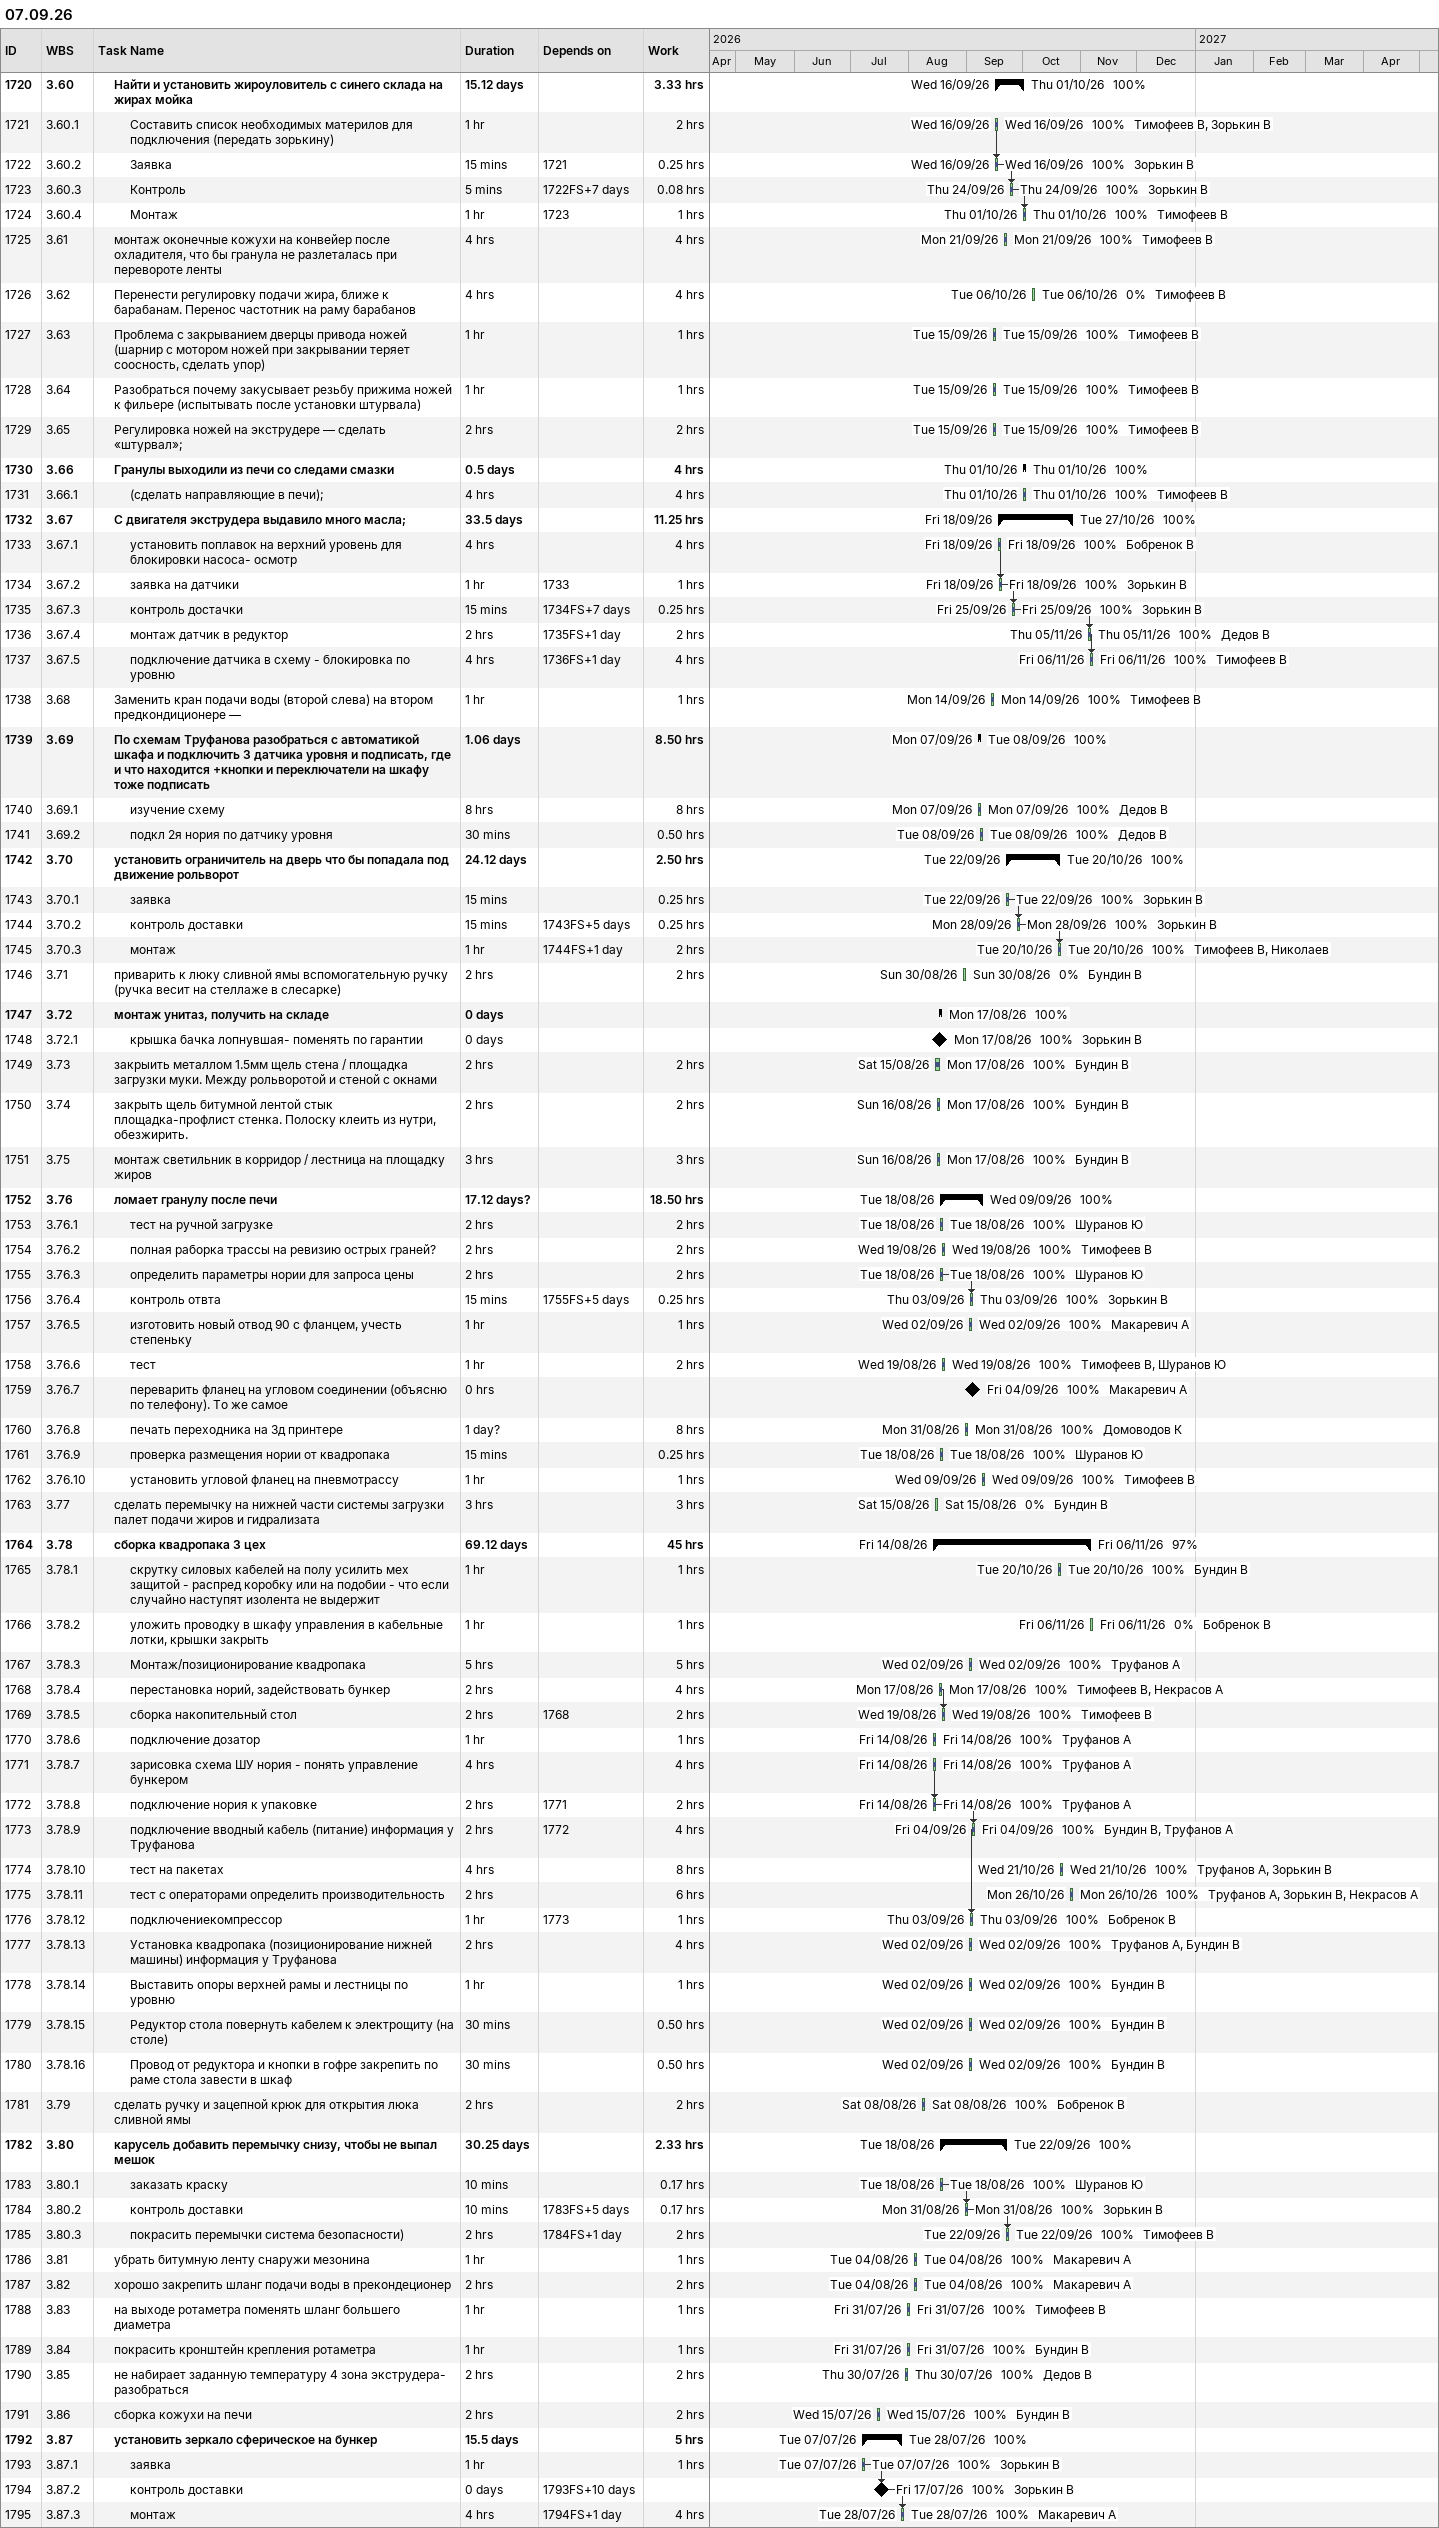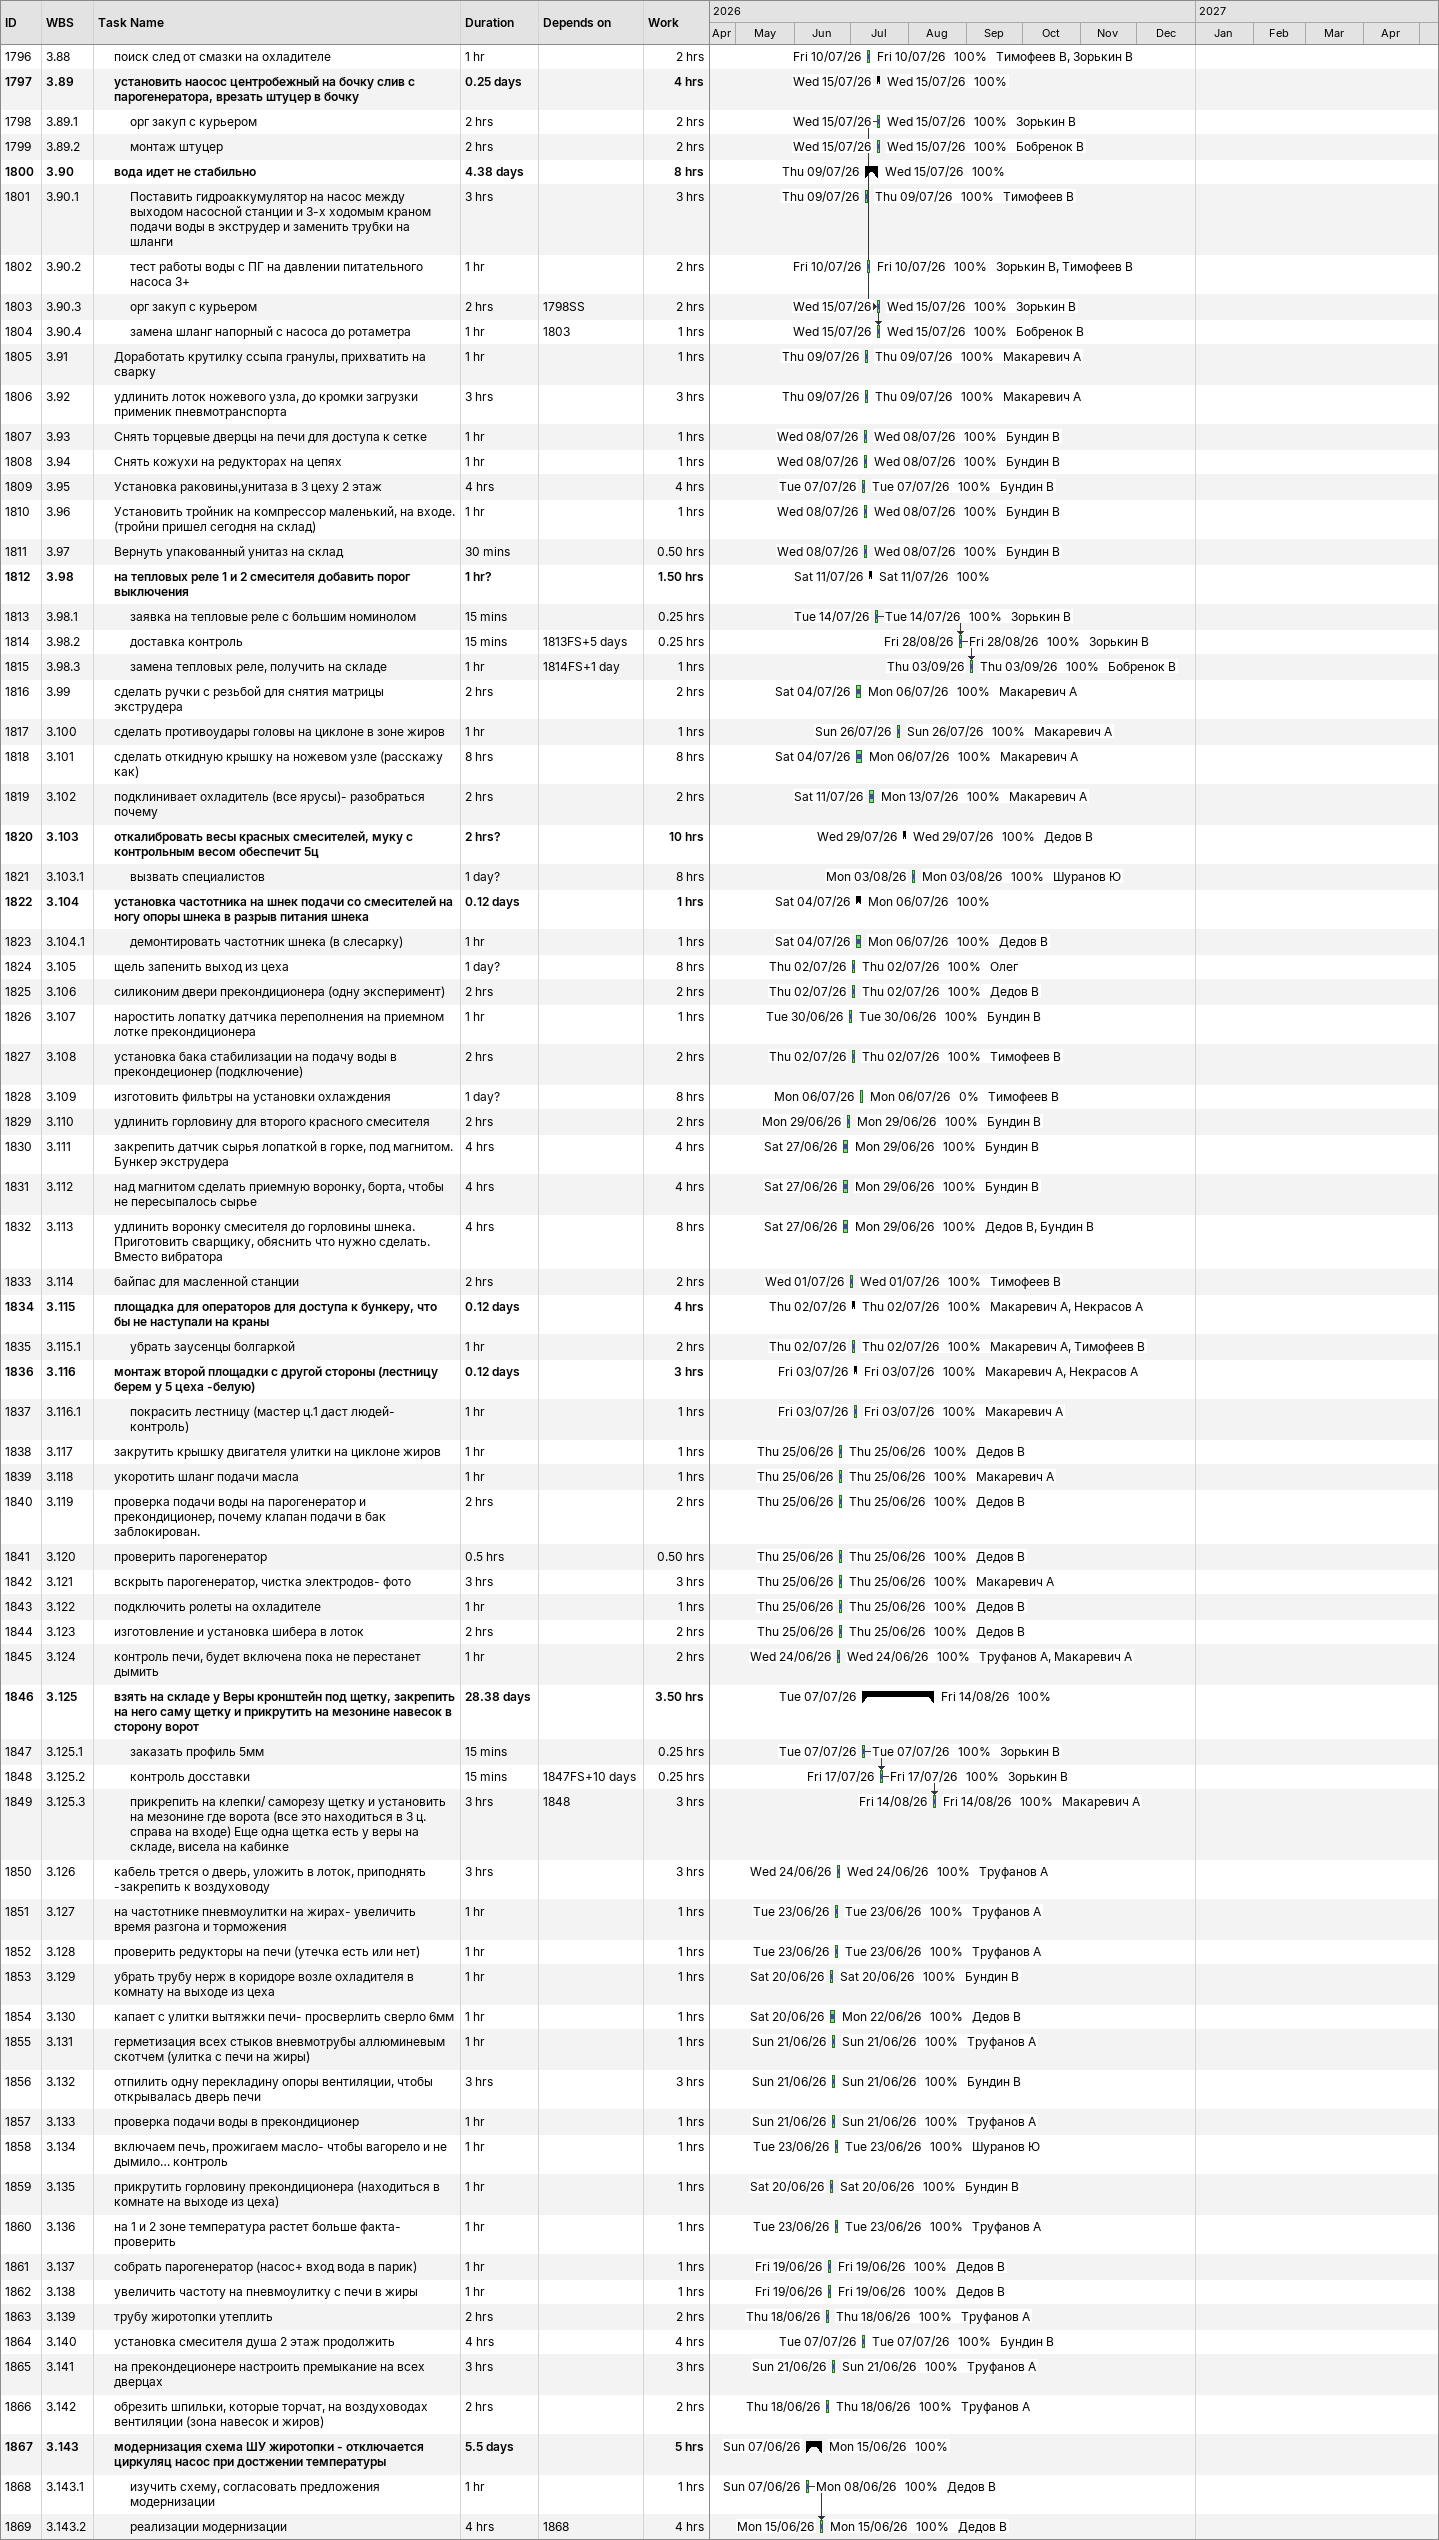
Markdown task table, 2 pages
07.09.26

| ID | WBS | Task | Duration | Start | Finish | Predecessors | Resources | % complete | Work (h) |
|---|---|---|---|---|---|---|---|---|---|
| 1720 | 3.60 | **Найти и установить жироуловитель с синего склада на жирах мойка** | 15.12d | 2026-09-16 | 2026-10-01 |  |  | 100 | 3.33 |
| 1721 | 3.60.1 | Составить список необходимых материлов для подключения (передать зорькину) | 1h | 2026-09-16 | 2026-09-16 |  | Тимофеев В, Зорькин В | 100 | 2 |
| 1722 | 3.60.2 | Заявка | 15min | 2026-09-16 | 2026-09-16 | 1721 | Зорькин В | 100 | 0.25 |
| 1723 | 3.60.3 | Контроль | 5min | 2026-09-24 | 2026-09-24 | 1722FS+7d | Зорькин В | 100 | 0.08 |
| 1724 | 3.60.4 | Монтаж | 1h | 2026-10-01 | 2026-10-01 | 1723 | Тимофеев В | 100 | 1 |
| 1725 | 3.61 | монтаж оконечные кожухи на конвейер после охладителя, что бы гранула не разлеталась при перевороте ленты | 4h | 2026-09-21 | 2026-09-21 |  | Тимофеев В | 100 | 4 |
| 1726 | 3.62 | Перенести регулировку подачи жира, ближе к барабанам. Перенос частотник на раму барабанов | 4h | 2026-10-06 | 2026-10-06 |  | Тимофеев В | 0 | 4 |
| 1727 | 3.63 | Проблема с закрыванием дверцы привода ножей (шарнир с мотором ножей при закрывании теряет соосность, сделать упор) | 1h | 2026-09-15 | 2026-09-15 |  | Тимофеев В | 100 | 1 |
| 1728 | 3.64 | Разобраться почему закусывает резьбу прижима ножей к фильере (испытывать после установки штурвала) | 1h | 2026-09-15 | 2026-09-15 |  | Тимофеев В | 100 | 1 |
| 1729 | 3.65 | Регулировка ножей на экструдере — сделать «штурвал»; | 2h | 2026-09-15 | 2026-09-15 |  | Тимофеев В | 100 | 2 |
| 1730 | 3.66 | **Гранулы выходили из печи со следами смазки** | 0.5d | 2026-10-01 | 2026-10-01 |  |  | 100 | 4 |
| 1731 | 3.66.1 | (сделать направляющие в печи); | 4h | 2026-10-01 | 2026-10-01 |  | Тимофеев В | 100 | 4 |
| 1732 | 3.67 | **С двигателя экструдера выдавило много масла;** | 33.5d | 2026-09-18 | 2026-10-27 |  |  | 100 | 11.25 |
| 1733 | 3.67.1 | установить поплавок на верхний уровень для блокировки насоса- осмотр | 4h | 2026-09-18 | 2026-09-18 |  | Бобренок В | 100 | 4 |
| 1734 | 3.67.2 | заявка на датчики | 1h | 2026-09-18 | 2026-09-18 | 1733 | Зорькин В | 100 | 1 |
| 1735 | 3.67.3 | контроль достачки | 15min | 2026-09-25 | 2026-09-25 | 1734FS+7d | Зорькин В | 100 | 0.25 |
| 1736 | 3.67.4 | монтаж датчик в редуктор | 2h | 2026-11-05 | 2026-11-05 | 1735FS+1d | Дедов В | 100 | 2 |
| 1737 | 3.67.5 | подключение датчика в схему - блокировка по уровню | 4h | 2026-11-06 | 2026-11-06 | 1736FS+1d | Тимофеев В | 100 | 4 |
| 1738 | 3.68 | Заменить кран подачи воды (второй слева) на втором предкондиционере — | 1h | 2026-09-14 | 2026-09-14 |  | Тимофеев В | 100 | 1 |
| 1739 | 3.69 | **По схемам Труфанова разобраться с автоматикой шкафа и подключить 3 датчика уровня и подписать, где и что находится +кнопки и переключатели на шкафу тоже подписать** | 1.06d | 2026-09-07 | 2026-09-08 |  |  | 100 | 8.50 |
| 1740 | 3.69.1 | изучение схему | 8h | 2026-09-07 | 2026-09-07 |  | Дедов В | 100 | 8 |
| 1741 | 3.69.2 | подкл 2я нория по датчику уровня | 30min | 2026-09-08 | 2026-09-08 |  | Дедов В | 100 | 0.50 |
| 1742 | 3.70 | **установить ограничитель на дверь что бы попадала под движение рольворот** | 24.12d | 2026-09-22 | 2026-10-20 |  |  | 100 | 2.50 |
| 1743 | 3.70.1 | заявка | 15min | 2026-09-22 | 2026-09-22 |  | Зорькин В | 100 | 0.25 |
| 1744 | 3.70.2 | контроль доставки | 15min | 2026-09-28 | 2026-09-28 | 1743FS+5d | Зорькин В | 100 | 0.25 |
| 1745 | 3.70.3 | монтаж | 1h | 2026-10-20 | 2026-10-20 | 1744FS+1d | Тимофеев В, Николаев | 100 | 2 |
| 1746 | 3.71 | приварить к люку сливной ямы вспомогательную ручку (ручка весит на стеллаже в слесарке) | 2h | 2026-08-30 | 2026-08-30 |  | Бундин В | 0 | 2 |
| 1747 | 3.72 | **монтаж унитаз, получить на складе** | 0d | 2026-08-17 | 2026-08-17 |  |  | 100 |  |
| 1748 | 3.72.1 | крышка бачка лопнувшая- поменять по гарантии | 0d | 2026-08-17 | 2026-08-17 |  | Зорькин В | 100 |  |
| 1749 | 3.73 | закрыить металлом 1.5мм щель стена / площадка загрузки муки. Между рольворотой и стеной с окнами | 2h | 2026-08-15 | 2026-08-17 |  | Бундин В | 100 | 2 |
| 1750 | 3.74 | закрыть щель битумной лентой стык площадка-профлист стенка. Полоску клеить из нутри, обезжирить. | 2h | 2026-08-16 | 2026-08-17 |  | Бундин В | 100 | 2 |
| 1751 | 3.75 | монтаж светильник в корридор / лестница на площадку жиров | 3h | 2026-08-16 | 2026-08-17 |  | Бундин В | 100 | 3 |
| 1752 | 3.76 | **ломает гранулу после печи** | 17.12d? | 2026-08-18 | 2026-09-09 |  |  | 100 | 18.50 |
| 1753 | 3.76.1 | тест на ручной загрузке | 2h | 2026-08-18 | 2026-08-18 |  | Шуранов Ю | 100 | 2 |
| 1754 | 3.76.2 | полная раборка трассы на ревизию острых граней? | 2h | 2026-08-19 | 2026-08-19 |  | Тимофеев В | 100 | 2 |
| 1755 | 3.76.3 | определить параметры нории для запроса цены | 2h | 2026-08-18 | 2026-08-18 |  | Шуранов Ю | 100 | 2 |
| 1756 | 3.76.4 | контроль отвта | 15min | 2026-09-03 | 2026-09-03 | 1755FS+5d | Зорькин В | 100 | 0.25 |
| 1757 | 3.76.5 | изготовить новый отвод 90 с фланцем, учесть степеньку | 1h | 2026-09-02 | 2026-09-02 |  | Макаревич А | 100 | 1 |
| 1758 | 3.76.6 | тест | 1h | 2026-08-19 | 2026-08-19 |  | Тимофеев В, Шуранов Ю | 100 | 2 |
| 1759 | 3.76.7 | переварить фланец на угловом соединении (объясню по телефону). То же самое | 0h | 2026-09-04 | 2026-09-04 |  | Макаревич А | 100 |  |
| 1760 | 3.76.8 | печать переходника на 3д принтере | 1d? | 2026-08-31 | 2026-08-31 |  | Домоводов К | 100 | 8 |
| 1761 | 3.76.9 | проверка размещения нории от квадропака | 15min | 2026-08-18 | 2026-08-18 |  | Шуранов Ю | 100 | 0.25 |
| 1762 | 3.76.10 | установить угловой фланец на пневмотрассу | 1h | 2026-09-09 | 2026-09-09 |  | Тимофеев В | 100 | 1 |
| 1763 | 3.77 | сделать перемычку на нижней части системы загрузки палет подачи жиров и гидрализата | 3h | 2026-08-15 | 2026-08-15 |  | Бундин В | 0 | 3 |
| 1764 | 3.78 | **сборка квадропака 3 цех** | 69.12d | 2026-08-14 | 2026-11-06 |  |  | 97 | 45 |
| 1765 | 3.78.1 | скрутку силовых кабелей на полу усилить мех защитой - распред коробку или на подобии - что если случайно наступят изолента не выдержит | 1h | 2026-10-20 | 2026-10-20 |  | Бундин В | 100 | 1 |
| 1766 | 3.78.2 | уложить проводку в шкафу управления в кабельные лотки, крышки закрыть | 1h | 2026-11-06 | 2026-11-06 |  | Бобренок В | 0 | 1 |
| 1767 | 3.78.3 | Монтаж/позиционирование квадропака | 5h | 2026-09-02 | 2026-09-02 |  | Труфанов А | 100 | 5 |
| 1768 | 3.78.4 | перестановка норий, задействовать бункер | 2h | 2026-08-17 | 2026-08-17 |  | Тимофеев В, Некрасов А | 100 | 4 |
| 1769 | 3.78.5 | сборка накопительный стол | 2h | 2026-08-19 | 2026-08-19 | 1768 | Тимофеев В | 100 | 2 |
| 1770 | 3.78.6 | подключение дозатор | 1h | 2026-08-14 | 2026-08-14 |  | Труфанов А | 100 | 1 |
| 1771 | 3.78.7 | зарисовка схема ШУ нория - понять управление бункером | 4h | 2026-08-14 | 2026-08-14 |  | Труфанов А | 100 | 4 |
| 1772 | 3.78.8 | подключение нория к упаковке | 2h | 2026-08-14 | 2026-08-14 | 1771 | Труфанов А | 100 | 2 |
| 1773 | 3.78.9 | подключение вводный кабель (питание) информация у Труфанова | 2h | 2026-09-04 | 2026-09-04 | 1772 | Бундин В, Труфанов А | 100 | 4 |
| 1774 | 3.78.10 | тест на пакетах | 4h | 2026-10-21 | 2026-10-21 |  | Труфанов А, Зорькин В | 100 | 8 |
| 1775 | 3.78.11 | тест с операторами определить производительность | 2h | 2026-10-26 | 2026-10-26 |  | Труфанов А, Зорькин В, Некрасов А | 100 | 6 |
| 1776 | 3.78.12 | подключениекомпрессор | 1h | 2026-09-03 | 2026-09-03 | 1773 | Бобренок В | 100 | 1 |
| 1777 | 3.78.13 | Установка квадропака (позиционирование нижней машины) информация у Труфанова | 2h | 2026-09-02 | 2026-09-02 |  | Труфанов А, Бундин В | 100 | 4 |
| 1778 | 3.78.14 | Выставить опоры верхней рамы и лестницы по уровню | 1h | 2026-09-02 | 2026-09-02 |  | Бундин В | 100 | 1 |
| 1779 | 3.78.15 | Редуктор стола повернуть кабелем к электрощиту (на столе) | 30min | 2026-09-02 | 2026-09-02 |  | Бундин В | 100 | 0.50 |
| 1780 | 3.78.16 | Провод от редуктора и кнопки в гофре закрепить по раме стола завести в шкаф | 30min | 2026-09-02 | 2026-09-02 |  | Бундин В | 100 | 0.50 |
| 1781 | 3.79 | сделать ручку и зацепной крюк для открытия люка сливной ямы | 2h | 2026-08-08 | 2026-08-08 |  | Бобренок В | 100 | 2 |
| 1782 | 3.80 | **карусель добавить перемычку снизу, чтобы не выпал мешок** | 30.25d | 2026-08-18 | 2026-09-22 |  |  | 100 | 2.33 |
| 1783 | 3.80.1 | заказать краску | 10min | 2026-08-18 | 2026-08-18 |  | Шуранов Ю | 100 | 0.17 |
| 1784 | 3.80.2 | контроль доставки | 10min | 2026-08-31 | 2026-08-31 | 1783FS+5d | Зорькин В | 100 | 0.17 |
| 1785 | 3.80.3 | покрасить перемычки система безопасности) | 2h | 2026-09-22 | 2026-09-22 | 1784FS+1d | Тимофеев В | 100 | 2 |
| 1786 | 3.81 | убрать битумную ленту снаружи мезонина | 1h | 2026-08-04 | 2026-08-04 |  | Макаревич А | 100 | 1 |
| 1787 | 3.82 | хорошо закрепить шланг подачи воды в прекондеционер | 2h | 2026-08-04 | 2026-08-04 |  | Макаревич А | 100 | 2 |
| 1788 | 3.83 | на выходе ротаметра поменять шланг большего диаметра | 1h | 2026-07-31 | 2026-07-31 |  | Тимофеев В | 100 | 1 |
| 1789 | 3.84 | покрасить кронштейн крепления ротаметра | 1h | 2026-07-31 | 2026-07-31 |  | Бундин В | 100 | 1 |
| 1790 | 3.85 | не набирает заданную температуру 4 зона экструдера- разобраться | 2h | 2026-07-30 | 2026-07-30 |  | Дедов В | 100 | 2 |
| 1791 | 3.86 | сборка кожухи на печи | 2h | 2026-07-15 | 2026-07-15 |  | Бундин В | 100 | 2 |
| 1792 | 3.87 | **установить зеркало сферическое на бункер** | 15.5d | 2026-07-07 | 2026-07-28 |  |  | 100 | 5 |
| 1793 | 3.87.1 | заявка | 1h | 2026-07-07 | 2026-07-07 |  | Зорькин В | 100 | 1 |
| 1794 | 3.87.2 | контроль доставки | 0d | 2026-07-17 | 2026-07-17 | 1793FS+10d | Зорькин В | 100 |  |
| 1795 | 3.87.3 | монтаж | 4h | 2026-07-28 | 2026-07-28 | 1794FS+1d | Макаревич А | 100 | 4 |
| 1796 | 3.88 | поиск след от смазки на охладителе | 1h | 2026-07-10 | 2026-07-10 |  | Тимофеев В, Зорькин В | 100 | 2 |
| 1797 | 3.89 | **установить наосос центробежный на бочку слив с парогенератора, врезать штуцер в бочку** | 0.25d | 2026-07-15 | 2026-07-15 |  |  | 100 | 4 |
| 1798 | 3.89.1 | орг закуп с курьером | 2h | 2026-07-15 | 2026-07-15 |  | Зорькин В | 100 | 2 |
| 1799 | 3.89.2 | монтаж штуцер | 2h | 2026-07-15 | 2026-07-15 |  | Бобренок В | 100 | 2 |
| 1800 | 3.90 | **вода идет не стабильно** | 4.38d | 2026-07-09 | 2026-07-15 |  |  | 100 | 8 |
| 1801 | 3.90.1 | Поставить гидроаккумулятор на насос между выходом насосной станции и 3-х ходомым краном подачи воды в экструдер и заменить трубки на шланги | 3h | 2026-07-09 | 2026-07-09 |  | Тимофеев В | 100 | 3 |
| 1802 | 3.90.2 | тест работы воды с ПГ на давлении питательного насоса 3+ | 1h | 2026-07-10 | 2026-07-10 |  | Зорькин В, Тимофеев В | 100 | 2 |
| 1803 | 3.90.3 | орг закуп с курьером | 2h | 2026-07-15 | 2026-07-15 | 1798SS | Зорькин В | 100 | 2 |
| 1804 | 3.90.4 | замена шланг напорный с насоса до ротаметра | 1h | 2026-07-15 | 2026-07-15 | 1803 | Бобренок В | 100 | 1 |
| 1805 | 3.91 | Доработать крутилку ссыпа гранулы, прихватить на сварку | 1h | 2026-07-09 | 2026-07-09 |  | Макаревич А | 100 | 1 |
| 1806 | 3.92 | удлинить лоток ножевого узла, до кромки загрузки применик пневмотранспорта | 3h | 2026-07-09 | 2026-07-09 |  | Макаревич А | 100 | 3 |
| 1807 | 3.93 | Снять торцевые дверцы на печи для доступа к сетке | 1h | 2026-07-08 | 2026-07-08 |  | Бундин В | 100 | 1 |
| 1808 | 3.94 | Снять кожухи на редукторах на цепях | 1h | 2026-07-08 | 2026-07-08 |  | Бундин В | 100 | 1 |
| 1809 | 3.95 | Установка раковины,унитаза в 3 цеху 2 этаж | 4h | 2026-07-07 | 2026-07-07 |  | Бундин В | 100 | 4 |
| 1810 | 3.96 | Установить тройник на компрессор маленький, на входе. (тройни пришел сегодня на склад) | 1h | 2026-07-08 | 2026-07-08 |  | Бундин В | 100 | 1 |
| 1811 | 3.97 | Вернуть упакованный унитаз на склад | 30min | 2026-07-08 | 2026-07-08 |  | Бундин В | 100 | 0.50 |
| 1812 | 3.98 | **на тепловых реле 1 и 2 смесителя добавить порог выключения** | 1h? | 2026-07-11 | 2026-07-11 |  |  | 100 | 1.50 |
| 1813 | 3.98.1 | заявка на тепловые реле с большим номинолом | 15min | 2026-07-14 | 2026-07-14 |  | Зорькин В | 100 | 0.25 |
| 1814 | 3.98.2 | доставка контроль | 15min | 2026-08-28 | 2026-08-28 | 1813FS+5d | Зорькин В | 100 | 0.25 |
| 1815 | 3.98.3 | замена тепловых реле, получить на складе | 1h | 2026-09-03 | 2026-09-03 | 1814FS+1d | Бобренок В | 100 | 1 |
| 1816 | 3.99 | сделать ручки с резьбой для снятия матрицы экструдера | 2h | 2026-07-04 | 2026-07-06 |  | Макаревич А | 100 | 2 |
| 1817 | 3.100 | сделать противоудары головы на циклоне в зоне жиров | 1h | 2026-07-26 | 2026-07-26 |  | Макаревич А | 100 | 1 |
| 1818 | 3.101 | сделать откидную крышку на ножевом узле (расскажу как) | 8h | 2026-07-04 | 2026-07-06 |  | Макаревич А | 100 | 8 |
| 1819 | 3.102 | подклинивает охладитель (все ярусы)- разобраться почему | 2h | 2026-07-11 | 2026-07-13 |  | Макаревич А | 100 | 2 |
| 1820 | 3.103 | **откалибровать весы красных смесителей, муку с контрольным весом обеспечит 5ц** | 2h? | 2026-07-29 | 2026-07-29 |  | Дедов В | 100 | 10 |
| 1821 | 3.103.1 | вызвать специалистов | 1d? | 2026-08-03 | 2026-08-03 |  | Шуранов Ю | 100 | 8 |
| 1822 | 3.104 | **установка частотника на шнек подачи со смесителей на ногу опоры шнека в разрыв питания шнека** | 0.12d | 2026-07-04 | 2026-07-06 |  |  | 100 | 1 |
| 1823 | 3.104.1 | демонтировать частотник шнека (в слесарку) | 1h | 2026-07-04 | 2026-07-06 |  | Дедов В | 100 | 1 |
| 1824 | 3.105 | щель запенить выход из цеха | 1d? | 2026-07-02 | 2026-07-02 |  | Олег | 100 | 8 |
| 1825 | 3.106 | силиконим двери прекондиционера (одну эксперимент) | 2h | 2026-07-02 | 2026-07-02 |  | Дедов В | 100 | 2 |
| 1826 | 3.107 | наростить лопатку датчика переполнения на приемном лотке прекондиционера | 1h | 2026-06-30 | 2026-06-30 |  | Бундин В | 100 | 1 |
| 1827 | 3.108 | установка бака стабилизации на подачу воды в прекондеционер (подключение) | 2h | 2026-07-02 | 2026-07-02 |  | Тимофеев В | 100 | 2 |
| 1828 | 3.109 | изготовить фильтры на установки охлаждения | 1d? | 2026-07-06 | 2026-07-06 |  | Тимофеев В | 0 | 8 |
| 1829 | 3.110 | удлинить горловину для второго красного смесителя | 2h | 2026-06-29 | 2026-06-29 |  | Бундин В | 100 | 2 |
| 1830 | 3.111 | закрепить датчик сырья лопаткой в горке, под магнитом. Бункер экструдера | 4h | 2026-06-27 | 2026-06-29 |  | Бундин В | 100 | 4 |
| 1831 | 3.112 | над магнитом сделать приемную воронку, борта, чтобы не пересыпалось сырье | 4h | 2026-06-27 | 2026-06-29 |  | Бундин В | 100 | 4 |
| 1832 | 3.113 | удлинить воронку смесителя до горловины шнека. Приготовить сварщику, обяснить что нужно сделать. Вместо вибратора | 4h | 2026-06-27 | 2026-06-29 |  | Дедов В, Бундин В | 100 | 8 |
| 1833 | 3.114 | байпас для масленной станции | 2h | 2026-07-01 | 2026-07-01 |  | Тимофеев В | 100 | 2 |
| 1834 | 3.115 | **площадка для операторов для доступа к бункеру, что бы не наступали на краны** | 0.12d | 2026-07-02 | 2026-07-02 |  | Макаревич А, Некрасов А | 100 | 4 |
| 1835 | 3.115.1 | убрать заусенцы болгаркой | 1h | 2026-07-02 | 2026-07-02 |  | Макаревич А, Тимофеев В | 100 | 2 |
| 1836 | 3.116 | **монтаж второй площадки с другой стороны (лестницу берем у 5 цеха -белую)** | 0.12d | 2026-07-03 | 2026-07-03 |  | Макаревич А, Некрасов А | 100 | 3 |
| 1837 | 3.116.1 | покрасить лестницу (мастер ц.1 даст людей- контроль) | 1h | 2026-07-03 | 2026-07-03 |  | Макаревич А | 100 | 1 |
| 1838 | 3.117 | закрутить крышку двигателя улитки на циклоне жиров | 1h | 2026-06-25 | 2026-06-25 |  | Дедов В | 100 | 1 |
| 1839 | 3.118 | укоротить шланг подачи масла | 1h | 2026-06-25 | 2026-06-25 |  | Макаревич А | 100 | 1 |
| 1840 | 3.119 | проверка подачи воды на парогенератор и прекондиционер, почему клапан подачи в бак заблокирован. | 2h | 2026-06-25 | 2026-06-25 |  | Дедов В | 100 | 2 |
| 1841 | 3.120 | проверить парогенератор | 0.5h | 2026-06-25 | 2026-06-25 |  | Дедов В | 100 | 0.50 |
| 1842 | 3.121 | вскрыть парогенератор, чистка электродов- фото | 3h | 2026-06-25 | 2026-06-25 |  | Макаревич А | 100 | 3 |
| 1843 | 3.122 | подключить ролеты на охладителе | 1h | 2026-06-25 | 2026-06-25 |  | Дедов В | 100 | 1 |
| 1844 | 3.123 | изготовление и установка шибера в лоток | 2h | 2026-06-25 | 2026-06-25 |  | Дедов В | 100 | 2 |
| 1845 | 3.124 | контроль печи, будет включена пока не перестанет дымить | 1h | 2026-06-24 | 2026-06-24 |  | Труфанов А, Макаревич А | 100 | 2 |
| 1846 | 3.125 | **взять на складе у Веры кронштейн под щетку, закрепить на него саму щетку и прикрутить на мезонине навесок в сторону ворот** | 28.38d | 2026-07-07 | 2026-08-14 |  |  | 100 | 3.50 |
| 1847 | 3.125.1 | заказать профиль 5мм | 15min | 2026-07-07 | 2026-07-07 |  | Зорькин В | 100 | 0.25 |
| 1848 | 3.125.2 | контроль досставки | 15min | 2026-07-17 | 2026-07-17 | 1847FS+10d | Зорькин В | 100 | 0.25 |
| 1849 | 3.125.3 | прикрепить на клепки/ саморезу щетку и установить на мезонине где ворота (все это находиться в 3 ц. справа на входе) Еще одна щетка есть у веры на складе, висела на кабинке | 3h | 2026-08-14 | 2026-08-14 | 1848 | Макаревич А | 100 | 3 |
| 1850 | 3.126 | кабель трется о дверь, уложить в лоток, приподнять -закрепить к воздуховоду | 3h | 2026-06-24 | 2026-06-24 |  | Труфанов А | 100 | 3 |
| 1851 | 3.127 | на частотнике пневмоулитки на жирах- увеличить время разгона и торможения | 1h | 2026-06-23 | 2026-06-23 |  | Труфанов А | 100 | 1 |
| 1852 | 3.128 | проверить редукторы на печи (утечка есть или нет) | 1h | 2026-06-23 | 2026-06-23 |  | Труфанов А | 100 | 1 |
| 1853 | 3.129 | убрать трубу нерж в коридоре возле охладителя в комнату на выходе из цеха | 1h | 2026-06-20 | 2026-06-20 |  | Бундин В | 100 | 1 |
| 1854 | 3.130 | капает с улитки вытяжки печи- просверлить сверло 6мм | 1h | 2026-06-20 | 2026-06-22 |  | Дедов В | 100 | 1 |
| 1855 | 3.131 | герметизация всех стыков вневмотрубы аллюминевым скотчем (улитка с печи на жиры) | 1h | 2026-06-21 | 2026-06-21 |  | Труфанов А | 100 | 1 |
| 1856 | 3.132 | отпилить одну перекладину опоры вентиляции, чтобы открывалась дверь печи | 3h | 2026-06-21 | 2026-06-21 |  | Бундин В | 100 | 3 |
| 1857 | 3.133 | проверка подачи воды в прекондиционер | 1h | 2026-06-21 | 2026-06-21 |  | Труфанов А | 100 | 1 |
| 1858 | 3.134 | включаем печь, прожигаем масло- чтобы вагорело и не дымило… контроль | 1h | 2026-06-23 | 2026-06-23 |  | Шуранов Ю | 100 | 1 |
| 1859 | 3.135 | прикрутить горловину прекондиционера (находиться в комнате на выходе из цеха) | 1h | 2026-06-20 | 2026-06-20 |  | Бундин В | 100 | 1 |
| 1860 | 3.136 | на 1 и 2 зоне температура растет больше факта- проверить | 1h | 2026-06-23 | 2026-06-23 |  | Труфанов А | 100 | 1 |
| 1861 | 3.137 | собрать парогенератор (насос+ вход вода в парик) | 1h | 2026-06-19 | 2026-06-19 |  | Дедов В | 100 | 1 |
| 1862 | 3.138 | увеличить частоту на пневмоулитку с печи в жиры | 1h | 2026-06-19 | 2026-06-19 |  | Дедов В | 100 | 1 |
| 1863 | 3.139 | трубу жиротопки утеплить | 2h | 2026-06-18 | 2026-06-18 |  | Труфанов А | 100 | 2 |
| 1864 | 3.140 | установка смесителя душа 2 этаж продолжить | 4h | 2026-07-07 | 2026-07-07 |  | Бундин В | 100 | 4 |
| 1865 | 3.141 | на прекондеционере настроить премыкание на всех дверцах | 3h | 2026-06-21 | 2026-06-21 |  | Труфанов А | 100 | 3 |
| 1866 | 3.142 | обрезить шпильки, которые торчат, на воздуховодах вентиляции (зона навесок и жиров) | 2h | 2026-06-18 | 2026-06-18 |  | Труфанов А | 100 | 2 |
| 1867 | 3.143 | **модернизация схема ШУ жиротопки - отключается циркуляц насос при достжении температуры** | 5.5d | 2026-06-07 | 2026-06-15 |  |  | 100 | 5 |
| 1868 | 3.143.1 | изучить схему, согласовать предложения модернизации | 1h | 2026-06-07 | 2026-06-08 |  | Дедов В | 100 | 1 |
| 1869 | 3.143.2 | реализации модернизации | 4h | 2026-06-15 | 2026-06-15 | 1868 | Дедов В | 100 | 4 |
